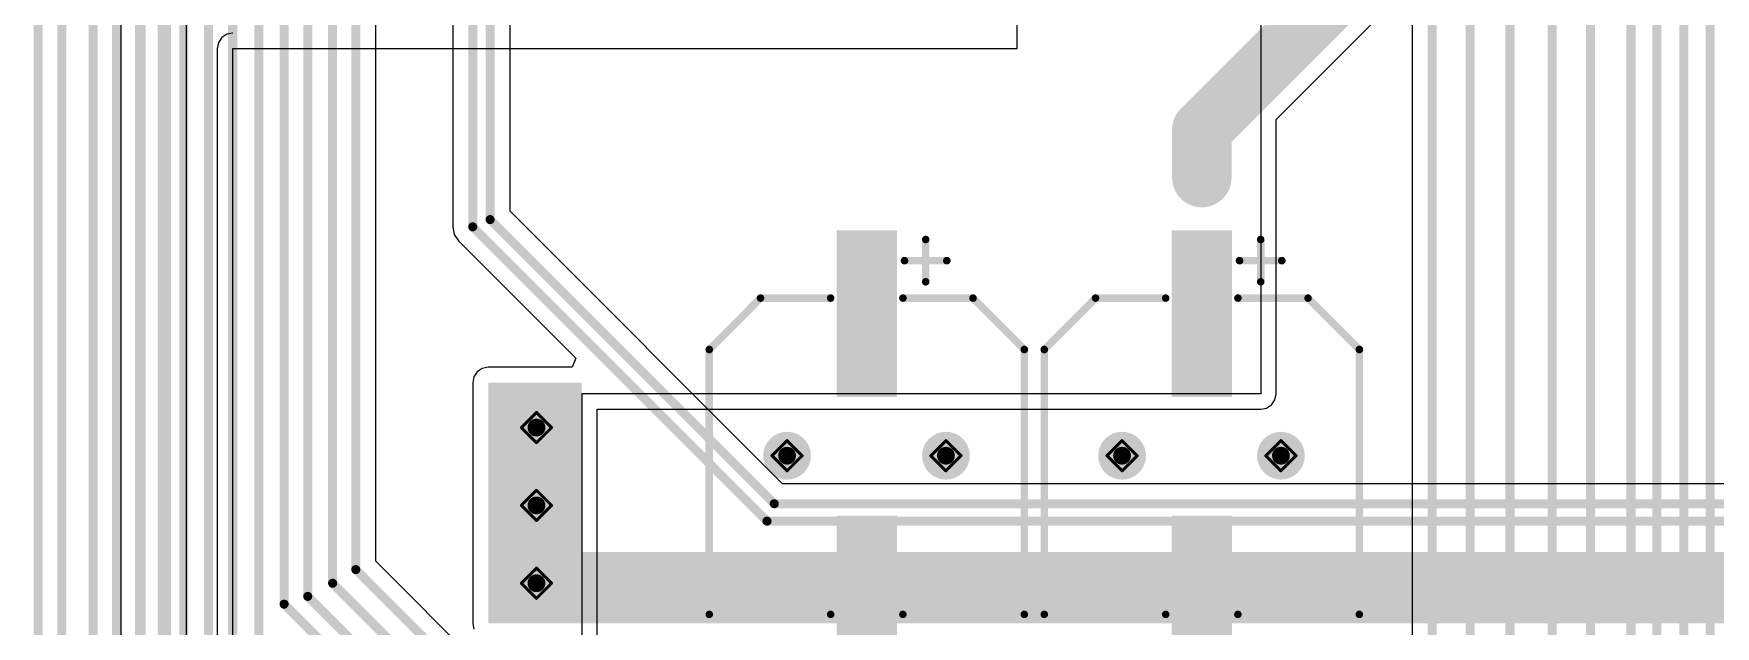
# Model space of a CAD drawing. Header units: inches. Extents: x -31 to 249, y -28 to 261.
# Drawn here: x 9.86 to 38.14, y 32.98 to 42.95 of the extents above; entities that cross this region are included whole.
import ezdxf

# ---------------------------------------------------------------- set-up
doc = ezdxf.new("R2010")
doc.units = ezdxf.units.IN
for name, color, linetype in [('Bottom Layer', 5, 'Continuous'), ('Bottom Solder', 6, 'Continuous'), ('Drill Drawing', 1, 'Continuous'), ('Top Layer', 1, 'Continuous'), ('Top Overlay', 2, 'Continuous'), ('Top Paste', 8, 'Continuous'), ('Top Solder', 216, 'Continuous'), ('Via Holes', 16, 'Continuous')]:
    doc.layers.add(name, color=color, linetype=linetype)

# ---------------------------------------------------------------- blocks, each defined once
blk = doc.blocks.new('RVT1E470M0505_12')
at = {"layer": 'Top Layer'}
for points in [[(-3.75, 0.455), (-1.05, 0.455), (-1.05, -0.455), (-3.75, -0.455)], [(1.05, 0.455), (3.75, 0.455), (3.75, -0.455), (1.05, -0.455)]]:
    blk.add_hatch(color=1, dxfattribs=at).paths.add_polyline_path(points)
at = {"layer": 'Top Paste'}
for points in [[(-3.75, 0.455), (-1.05, 0.455), (-1.05, -0.455), (-3.75, -0.455)], [(1.05, 0.455), (3.75, 0.455), (3.75, -0.455), (1.05, -0.455)]]:
    blk.add_hatch(color=8, dxfattribs=at).paths.add_polyline_path(points)
at = {"layer": 'Top Solder'}
for points in [[(-3.801, 0.506), (-0.999, 0.506), (-0.999, -0.506), (-3.801, -0.506)], [(0.999, 0.506), (3.801, 0.506), (3.801, -0.506), (0.999, -0.506)]]:
    blk.add_hatch(color=216, dxfattribs=at).paths.add_polyline_path(points)
at = {"layer": 'Top Overlay'}
for points in [[(-2.659, 1.787, 0.127, 0.127, 0), (-1.795, 2.649, 0.127, 0.127, 0)], [(2.659, 2.649, 0.127, 0.127, 0), (-1.795, 2.649, 0.127, 0.127, 0)], [(2.659, 0.607, 0.127, 0.127, 0), (2.659, 2.649, 0.127, 0.127, 0)], [(-2.659, 0.607, 0.127, 0.127, 0), (-2.659, 1.787, 0.127, 0.127, 0)], [(-3.289, 0.635, 0.127, 0.127, 0), (-3.289, 1.346, 0.127, 0.127, 0)], [(-2.933, 0.991, 0.127, 0.127, 0), (-3.644, 0.991, 0.127, 0.127, 0)], [(-2.659, -1.787, 0.127, 0.127, 0), (-2.659, -0.607, 0.127, 0.127, 0)], [(2.659, -2.649, 0.127, 0.127, 0), (2.659, -0.607, 0.127, 0.127, 0)], [(-1.795, -2.649, 0.127, 0.127, 0), (-2.659, -1.787, 0.127, 0.127, 0)], [(2.659, -2.649, 0.127, 0.127, 0), (-1.795, -2.649, 0.127, 0.127, 0)]]:
    blk.add_lwpolyline(points, format="xyseb", dxfattribs=at)
for points in [[(-1.827, 2.649, 0.0635, 0.0635, 1), (-1.763, 2.649, 0.0635, 0.0635, 1)], [(-1.827, 2.649, 0.0635, 0.0635, 1), (-1.763, 2.649, 0.0635, 0.0635, 1)], [(2.628, 2.649, 0.0635, 0.0635, 1), (2.691, 2.649, 0.0635, 0.0635, 1)], [(2.628, 2.649, 0.0635, 0.0635, 1), (2.691, 2.649, 0.0635, 0.0635, 1)], [(-2.691, 1.787, 0.0635, 0.0635, 1), (-2.628, 1.787, 0.0635, 0.0635, 1)], [(-2.691, 1.787, 0.0635, 0.0635, 1), (-2.628, 1.787, 0.0635, 0.0635, 1)], [(-3.321, 1.346, 0.0635, 0.0635, 1), (-3.257, 1.346, 0.0635, 0.0635, 1)], [(-3.676, 0.991, 0.0635, 0.0635, 1), (-3.613, 0.991, 0.0635, 0.0635, 1)], [(-2.965, 0.991, 0.0635, 0.0635, 1), (-2.902, 0.991, 0.0635, 0.0635, 1)], [(-3.321, 0.635, 0.0635, 0.0635, 1), (-3.257, 0.635, 0.0635, 0.0635, 1)], [(-2.691, 0.607, 0.0635, 0.0635, 1), (-2.628, 0.607, 0.0635, 0.0635, 1)], [(2.628, 0.607, 0.0635, 0.0635, 1), (2.691, 0.607, 0.0635, 0.0635, 1)], [(-2.691, -0.607, 0.0635, 0.0635, 1), (-2.628, -0.607, 0.0635, 0.0635, 1)], [(2.628, -0.607, 0.0635, 0.0635, 1), (2.691, -0.607, 0.0635, 0.0635, 1)], [(-2.691, -1.787, 0.0635, 0.0635, 1), (-2.628, -1.787, 0.0635, 0.0635, 1)], [(-2.691, -1.787, 0.0635, 0.0635, 1), (-2.628, -1.787, 0.0635, 0.0635, 1)], [(-1.827, -2.649, 0.0635, 0.0635, 1), (-1.763, -2.649, 0.0635, 0.0635, 1)], [(-1.827, -2.649, 0.0635, 0.0635, 1), (-1.763, -2.649, 0.0635, 0.0635, 1)], [(2.628, -2.649, 0.0635, 0.0635, 1), (2.691, -2.649, 0.0635, 0.0635, 1)], [(2.628, -2.649, 0.0635, 0.0635, 1), (2.691, -2.649, 0.0635, 0.0635, 1)]]:
    blk.add_lwpolyline(points, format="xyseb", close=True, dxfattribs=at)
blk = doc.blocks.new('RVT1E470M0505_13')
at = {"layer": 'Top Layer'}
for points in [[(-3.75, 0.455), (-1.05, 0.455), (-1.05, -0.455), (-3.75, -0.455)], [(1.05, 0.455), (3.75, 0.455), (3.75, -0.455), (1.05, -0.455)]]:
    blk.add_hatch(color=1, dxfattribs=at).paths.add_polyline_path(points)
at = {"layer": 'Top Paste'}
for points in [[(-3.75, 0.455), (-1.05, 0.455), (-1.05, -0.455), (-3.75, -0.455)], [(1.05, 0.455), (3.75, 0.455), (3.75, -0.455), (1.05, -0.455)]]:
    blk.add_hatch(color=8, dxfattribs=at).paths.add_polyline_path(points)
at = {"layer": 'Top Solder'}
for points in [[(-3.801, 0.506), (-0.999, 0.506), (-0.999, -0.506), (-3.801, -0.506)], [(0.999, 0.506), (3.801, 0.506), (3.801, -0.506), (0.999, -0.506)]]:
    blk.add_hatch(color=216, dxfattribs=at).paths.add_polyline_path(points)
at = {"layer": 'Top Overlay'}
for points in [[(-2.659, 1.787, 0.127, 0.127, 0), (-1.795, 2.649, 0.127, 0.127, 0)], [(2.659, 2.649, 0.127, 0.127, 0), (-1.795, 2.649, 0.127, 0.127, 0)], [(2.659, 0.607, 0.127, 0.127, 0), (2.659, 2.649, 0.127, 0.127, 0)], [(-2.659, 0.607, 0.127, 0.127, 0), (-2.659, 1.787, 0.127, 0.127, 0)], [(-3.289, 0.635, 0.127, 0.127, 0), (-3.289, 1.346, 0.127, 0.127, 0)], [(-2.933, 0.991, 0.127, 0.127, 0), (-3.644, 0.991, 0.127, 0.127, 0)], [(-2.659, -1.787, 0.127, 0.127, 0), (-2.659, -0.607, 0.127, 0.127, 0)], [(2.659, -2.649, 0.127, 0.127, 0), (2.659, -0.607, 0.127, 0.127, 0)], [(-1.795, -2.649, 0.127, 0.127, 0), (-2.659, -1.787, 0.127, 0.127, 0)], [(2.659, -2.649, 0.127, 0.127, 0), (-1.795, -2.649, 0.127, 0.127, 0)]]:
    blk.add_lwpolyline(points, format="xyseb", dxfattribs=at)
for points in [[(-1.827, 2.649, 0.0635, 0.0635, 1), (-1.763, 2.649, 0.0635, 0.0635, 1)], [(-1.827, 2.649, 0.0635, 0.0635, 1), (-1.763, 2.649, 0.0635, 0.0635, 1)], [(2.628, 2.649, 0.0635, 0.0635, 1), (2.691, 2.649, 0.0635, 0.0635, 1)], [(2.628, 2.649, 0.0635, 0.0635, 1), (2.691, 2.649, 0.0635, 0.0635, 1)], [(-2.691, 1.787, 0.0635, 0.0635, 1), (-2.628, 1.787, 0.0635, 0.0635, 1)], [(-2.691, 1.787, 0.0635, 0.0635, 1), (-2.628, 1.787, 0.0635, 0.0635, 1)], [(-3.321, 1.346, 0.0635, 0.0635, 1), (-3.257, 1.346, 0.0635, 0.0635, 1)], [(-3.676, 0.991, 0.0635, 0.0635, 1), (-3.613, 0.991, 0.0635, 0.0635, 1)], [(-2.965, 0.991, 0.0635, 0.0635, 1), (-2.902, 0.991, 0.0635, 0.0635, 1)], [(-3.321, 0.635, 0.0635, 0.0635, 1), (-3.257, 0.635, 0.0635, 0.0635, 1)], [(-2.691, 0.607, 0.0635, 0.0635, 1), (-2.628, 0.607, 0.0635, 0.0635, 1)], [(2.628, 0.607, 0.0635, 0.0635, 1), (2.691, 0.607, 0.0635, 0.0635, 1)], [(-2.691, -0.607, 0.0635, 0.0635, 1), (-2.628, -0.607, 0.0635, 0.0635, 1)], [(2.628, -0.607, 0.0635, 0.0635, 1), (2.691, -0.607, 0.0635, 0.0635, 1)], [(-2.691, -1.787, 0.0635, 0.0635, 1), (-2.628, -1.787, 0.0635, 0.0635, 1)], [(-2.691, -1.787, 0.0635, 0.0635, 1), (-2.628, -1.787, 0.0635, 0.0635, 1)], [(-1.827, -2.649, 0.0635, 0.0635, 1), (-1.763, -2.649, 0.0635, 0.0635, 1)], [(-1.827, -2.649, 0.0635, 0.0635, 1), (-1.763, -2.649, 0.0635, 0.0635, 1)], [(2.628, -2.649, 0.0635, 0.0635, 1), (2.691, -2.649, 0.0635, 0.0635, 1)], [(2.628, -2.649, 0.0635, 0.0635, 1), (2.691, -2.649, 0.0635, 0.0635, 1)]]:
    blk.add_lwpolyline(points, format="xyseb", close=True, dxfattribs=at)

msp = doc.modelspace()

# ---------------------------------------------------------------- hatches: boundary and pattern name
at = {"layer": 'Bottom Layer'}
for points in [[(17.501, 33.029), (19.075, 33.029), (19.075, 37.077), (17.501, 37.077)], [(17.501, 33.029), (101.649, 33.029), (101.649, 34.23), (17.501, 34.23)]]:
    msp.add_hatch(color=5, dxfattribs=at).paths.add_polyline_path(points)
h = msp.add_hatch(color=5, dxfattribs=at)
edge = h.paths.add_edge_path()
edge.add_arc((18.313, 36.322), 0.3, 0, 360)
h = msp.add_hatch(color=5, dxfattribs=at)
edge = h.paths.add_edge_path()
edge.add_arc((22.527, 35.849), 0.3, 0, 360)
h = msp.add_hatch(color=5, dxfattribs=at)
edge = h.paths.add_edge_path()
edge.add_arc((25.199, 35.849), 0.3, 0, 360)
h = msp.add_hatch(color=5, dxfattribs=at)
edge = h.paths.add_edge_path()
edge.add_arc((28.161, 35.849), 0.3, 0, 360)
h = msp.add_hatch(color=5, dxfattribs=at)
edge = h.paths.add_edge_path()
edge.add_arc((30.833, 35.849), 0.3, 0, 360)
h = msp.add_hatch(color=5, dxfattribs=at)
edge = h.paths.add_edge_path()
edge.add_arc((18.313, 35.013), 0.3, 0, 360)
h = msp.add_hatch(color=5, dxfattribs=at)
edge = h.paths.add_edge_path()
edge.add_arc((18.313, 33.704), 0.3, 0, 360)
at = {"layer": 'Bottom Solder'}
h = msp.add_hatch(color=6, dxfattribs=at)
edge = h.paths.add_edge_path()
edge.add_arc((18.313, 36.322), 0.402, 0, 360)
h = msp.add_hatch(color=6, dxfattribs=at)
edge = h.paths.add_edge_path()
edge.add_arc((22.527, 35.849), 0.402, 0, 360)
h = msp.add_hatch(color=6, dxfattribs=at)
edge = h.paths.add_edge_path()
edge.add_arc((25.199, 35.849), 0.402, 0, 360)
h = msp.add_hatch(color=6, dxfattribs=at)
edge = h.paths.add_edge_path()
edge.add_arc((28.161, 35.849), 0.402, 0, 360)
h = msp.add_hatch(color=6, dxfattribs=at)
edge = h.paths.add_edge_path()
edge.add_arc((30.833, 35.849), 0.402, 0, 360)
h = msp.add_hatch(color=6, dxfattribs=at)
edge = h.paths.add_edge_path()
edge.add_arc((18.313, 35.013), 0.402, 0, 360)
h = msp.add_hatch(color=6, dxfattribs=at)
edge = h.paths.add_edge_path()
edge.add_arc((18.313, 33.704), 0.402, 0, 360)
at = {"layer": 'Top Layer'}
h = msp.add_hatch(color=1, dxfattribs=at)
edge = h.paths.add_edge_path()
edge.add_arc((18.313, 36.322), 0.3, 0, 360)
h = msp.add_hatch(color=1, dxfattribs=at)
edge = h.paths.add_edge_path()
edge.add_arc((22.527, 35.849), 0.3, 0, 360)
h = msp.add_hatch(color=1, dxfattribs=at)
edge = h.paths.add_edge_path()
edge.add_arc((25.199, 35.849), 0.3, 0, 360)
h = msp.add_hatch(color=1, dxfattribs=at)
edge = h.paths.add_edge_path()
edge.add_arc((28.161, 35.849), 0.3, 0, 360)
h = msp.add_hatch(color=1, dxfattribs=at)
edge = h.paths.add_edge_path()
edge.add_arc((30.833, 35.849), 0.3, 0, 360)
h = msp.add_hatch(color=1, dxfattribs=at)
edge = h.paths.add_edge_path()
edge.add_arc((18.313, 35.013), 0.3, 0, 360)
h = msp.add_hatch(color=1, dxfattribs=at)
edge = h.paths.add_edge_path()
edge.add_arc((18.313, 33.704), 0.3, 0, 360)
at = {"layer": 'Top Solder'}
h = msp.add_hatch(color=216, dxfattribs=at)
edge = h.paths.add_edge_path()
edge.add_arc((18.313, 36.322), 0.402, 0, 360)
h = msp.add_hatch(color=216, dxfattribs=at)
edge = h.paths.add_edge_path()
edge.add_arc((22.527, 35.849), 0.402, 0, 360)
h = msp.add_hatch(color=216, dxfattribs=at)
edge = h.paths.add_edge_path()
edge.add_arc((25.199, 35.849), 0.402, 0, 360)
h = msp.add_hatch(color=216, dxfattribs=at)
edge = h.paths.add_edge_path()
edge.add_arc((28.161, 35.849), 0.402, 0, 360)
h = msp.add_hatch(color=216, dxfattribs=at)
edge = h.paths.add_edge_path()
edge.add_arc((30.833, 35.849), 0.402, 0, 360)
h = msp.add_hatch(color=216, dxfattribs=at)
edge = h.paths.add_edge_path()
edge.add_arc((18.313, 35.013), 0.402, 0, 360)
h = msp.add_hatch(color=216, dxfattribs=at)
edge = h.paths.add_edge_path()
edge.add_arc((18.313, 33.704), 0.402, 0, 360)
at = {"layer": 'Via Holes'}
h = msp.add_hatch(color=7, dxfattribs=at)
edge = h.paths.add_edge_path()
edge.add_arc((18.313, 36.322), 0.15, 0, 360)
h = msp.add_hatch(color=7, dxfattribs=at)
edge = h.paths.add_edge_path()
edge.add_arc((22.527, 35.849), 0.15, 0, 360)
h = msp.add_hatch(color=7, dxfattribs=at)
edge = h.paths.add_edge_path()
edge.add_arc((25.199, 35.849), 0.15, 0, 360)
h = msp.add_hatch(color=7, dxfattribs=at)
edge = h.paths.add_edge_path()
edge.add_arc((28.161, 35.849), 0.15, 0, 360)
h = msp.add_hatch(color=7, dxfattribs=at)
edge = h.paths.add_edge_path()
edge.add_arc((30.833, 35.849), 0.15, 0, 360)
h = msp.add_hatch(color=7, dxfattribs=at)
edge = h.paths.add_edge_path()
edge.add_arc((18.313, 35.013), 0.15, 0, 360)
h = msp.add_hatch(color=7, dxfattribs=at)
edge = h.paths.add_edge_path()
edge.add_arc((18.313, 33.704), 0.15, 0, 360)

# ---------------------------------------------------------------- linework, layer by layer
at = {"layer": 'Bottom Layer'}
for p, q in [((15.61, 34.073), (15.61, 57.803)), ((16.904, 55.605), (16.904, 39.698)), ((17.87, 39.959), (17.87, 55.605)), ((22.451, 35.377), (17.87, 39.959)), ((16.904, 39.698), (16.93, 39.569)), ((16.93, 39.569), (17.003, 39.46)), ((17.003, 39.46), (18.975, 37.488)), ((17.501, 37.336), (17.401, 37.316)), ((18.912, 37.336), (17.501, 37.336)), ((18.975, 37.488), (18.912, 37.336)), ((17.261, 37.176), (17.242, 37.077)), ((17.242, 37.077), (17.242, 34.23)), ((17.317, 37.26), (17.261, 37.176)), ((17.401, 37.316), (17.317, 37.26)), ((105.818, 35.377), (22.451, 35.377)), ((17.242, 34.23), (17.242, 33.029)), ((18.286, 31.398), (15.61, 34.073)), ((17.242, 33.029), (17.261, 32.93))]:
    msp.add_line(p, q, dxfattribs=at)
for points in [[(9.933, 19.547, 0.152, 0.152, 0), (9.933, 62.652, 0.152, 0.152, 0)], [(10.33, 19.767, 0.152, 0.152, 0), (10.33, 62.416, 0.152, 0.152, 0)], [(10.86, 19.902, 0.152, 0.152, 0), (10.86, 62.145, 0.152, 0.152, 0)], [(11.248, 21.91, 0.152, 0.152, 0), (11.248, 61.91, 0.152, 0.152, 0)], [(11.636, 22.316, 0.152, 0.152, 0), (11.636, 61.687, 0.152, 0.152, 0)], [(12.02, 23.682, 0.152, 0.152, 0), (12.02, 61.418, 0.152, 0.152, 0)], [(12.385, 23.95, 0.152, 0.152, 0), (12.385, 61.13, 0.152, 0.152, 0)], [(12.799, 26.07, 0.152, 0.152, 0), (12.799, 60.874, 0.152, 0.152, 0)], [(13.204, 26.407, 0.152, 0.152, 0), (13.204, 60.633, 0.152, 0.152, 0)], [(13.646, 26.697, 0.152, 0.152, 0), (13.646, 60.381, 0.152, 0.152, 0)], [(14.069, 33.353, 0.152, 0.152, 0), (14.069, 60.26, 0.152, 0.152, 0)], [(14.466, 33.484, 0.152, 0.152, 0), (14.466, 59.84, 0.152, 0.152, 0)], [(14.885, 33.704, 0.152, 0.152, 0), (14.885, 59.6, 0.152, 0.152, 0)], [(15.274, 33.934, 0.152, 0.152, 0), (15.274, 59.438, 0.152, 0.152, 0)], [(17.241, 39.698, 0.152, 0.152, 0), (17.241, 55.841, 0.152, 0.152, 0)], [(17.533, 39.819, 0.152, 0.152, 0), (17.533, 55.841, 0.152, 0.152, 0)], [(17.533, 39.819, 0.152, 0.152, 0), (22.311, 35.041, 0.152, 0.152, 0)], [(17.241, 39.698, 0.152, 0.152, 0), (22.19, 34.749, 0.152, 0.152, 0)], [(22.311, 35.041, 0.152, 0.152, 0), (105.958, 35.041, 0.152, 0.152, 0)], [(22.19, 34.749, 0.152, 0.152, 0), (106.079, 34.749, 0.152, 0.152, 0)], [(15.274, 33.934, 0.152, 0.152, 0), (18.146, 31.061, 0.152, 0.152, 0)], [(14.885, 33.704, 0.152, 0.152, 0), (18.007, 30.582, 0.152, 0.152, 0)], [(14.069, 33.353, 0.152, 0.152, 0), (17.729, 29.693, 0.152, 0.152, 0)], [(14.466, 33.484, 0.152, 0.152, 0), (17.829, 30.121, 0.152, 0.152, 0)]]:
    msp.add_lwpolyline(points, format="xyseb", dxfattribs=at)
for points in [[(17.495, 39.819, 0.0762, 0.0762, 1), (17.571, 39.819, 0.0762, 0.0762, 1)], [(17.495, 39.819, 0.0762, 0.0762, 1), (17.571, 39.819, 0.0762, 0.0762, 1)], [(17.203, 39.698, 0.0762, 0.0762, 1), (17.279, 39.698, 0.0762, 0.0762, 1)], [(17.203, 39.698, 0.0762, 0.0762, 1), (17.279, 39.698, 0.0762, 0.0762, 1)], [(22.273, 35.041, 0.0762, 0.0762, 1), (22.349, 35.041, 0.0762, 0.0762, 1)], [(22.273, 35.041, 0.0762, 0.0762, 1), (22.349, 35.041, 0.0762, 0.0762, 1)], [(22.152, 34.749, 0.0762, 0.0762, 1), (22.228, 34.749, 0.0762, 0.0762, 1)], [(22.152, 34.749, 0.0762, 0.0762, 1), (22.228, 34.749, 0.0762, 0.0762, 1)], [(15.236, 33.934, 0.0762, 0.0762, 1), (15.312, 33.934, 0.0762, 0.0762, 1)], [(15.236, 33.934, 0.0762, 0.0762, 1), (15.312, 33.934, 0.0762, 0.0762, 1)], [(14.847, 33.704, 0.0762, 0.0762, 1), (14.923, 33.704, 0.0762, 0.0762, 1)], [(14.847, 33.704, 0.0762, 0.0762, 1), (14.923, 33.704, 0.0762, 0.0762, 1)], [(14.031, 33.353, 0.0762, 0.0762, 1), (14.107, 33.353, 0.0762, 0.0762, 1)], [(14.031, 33.353, 0.0762, 0.0762, 1), (14.107, 33.353, 0.0762, 0.0762, 1)], [(14.428, 33.484, 0.0762, 0.0762, 1), (14.504, 33.484, 0.0762, 0.0762, 1)], [(14.428, 33.484, 0.0762, 0.0762, 1), (14.504, 33.484, 0.0762, 0.0762, 1)]]:
    msp.add_lwpolyline(points, format="xyseb", close=True, dxfattribs=at)
at = {"layer": 'Drill Drawing'}
for points in [[(18.059, 36.322, 0.0508, 0.0508, 0), (18.313, 36.576, 0.0508, 0.0508, 0)], [(18.313, 36.576, 0.0508, 0.0508, 0), (18.567, 36.322, 0.0508, 0.0508, 0)], [(18.059, 36.322, 0.0508, 0.0508, 0), (18.313, 36.068, 0.0508, 0.0508, 0)], [(18.313, 36.068, 0.0508, 0.0508, 0), (18.567, 36.322, 0.0508, 0.0508, 0)], [(22.273, 35.849, 0.0508, 0.0508, 0), (22.527, 36.103, 0.0508, 0.0508, 0)], [(22.527, 36.103, 0.0508, 0.0508, 0), (22.781, 35.849, 0.0508, 0.0508, 0)], [(24.945, 35.849, 0.0508, 0.0508, 0), (25.199, 36.103, 0.0508, 0.0508, 0)], [(25.199, 36.103, 0.0508, 0.0508, 0), (25.453, 35.849, 0.0508, 0.0508, 0)], [(27.907, 35.849, 0.0508, 0.0508, 0), (28.161, 36.103, 0.0508, 0.0508, 0)], [(28.161, 36.103, 0.0508, 0.0508, 0), (28.415, 35.849, 0.0508, 0.0508, 0)], [(30.579, 35.849, 0.0508, 0.0508, 0), (30.833, 36.103, 0.0508, 0.0508, 0)], [(30.833, 36.103, 0.0508, 0.0508, 0), (31.087, 35.849, 0.0508, 0.0508, 0)], [(22.273, 35.849, 0.0508, 0.0508, 0), (22.527, 35.595, 0.0508, 0.0508, 0)], [(22.527, 35.595, 0.0508, 0.0508, 0), (22.781, 35.849, 0.0508, 0.0508, 0)], [(24.945, 35.849, 0.0508, 0.0508, 0), (25.199, 35.595, 0.0508, 0.0508, 0)], [(25.199, 35.595, 0.0508, 0.0508, 0), (25.453, 35.849, 0.0508, 0.0508, 0)], [(27.907, 35.849, 0.0508, 0.0508, 0), (28.161, 35.595, 0.0508, 0.0508, 0)], [(28.161, 35.595, 0.0508, 0.0508, 0), (28.415, 35.849, 0.0508, 0.0508, 0)], [(30.579, 35.849, 0.0508, 0.0508, 0), (30.833, 35.595, 0.0508, 0.0508, 0)], [(30.833, 35.595, 0.0508, 0.0508, 0), (31.087, 35.849, 0.0508, 0.0508, 0)], [(18.059, 35.013, 0.0508, 0.0508, 0), (18.313, 35.267, 0.0508, 0.0508, 0)], [(18.313, 35.267, 0.0508, 0.0508, 0), (18.567, 35.013, 0.0508, 0.0508, 0)], [(18.059, 35.013, 0.0508, 0.0508, 0), (18.313, 34.759, 0.0508, 0.0508, 0)], [(18.313, 34.759, 0.0508, 0.0508, 0), (18.567, 35.013, 0.0508, 0.0508, 0)], [(18.059, 33.704, 0.0508, 0.0508, 0), (18.313, 33.958, 0.0508, 0.0508, 0)], [(18.313, 33.958, 0.0508, 0.0508, 0), (18.567, 33.704, 0.0508, 0.0508, 0)], [(18.059, 33.704, 0.0508, 0.0508, 0), (18.313, 33.45, 0.0508, 0.0508, 0)], [(18.313, 33.45, 0.0508, 0.0508, 0), (18.567, 33.704, 0.0508, 0.0508, 0)]]:
    msp.add_lwpolyline(points, format="xyseb", dxfattribs=at)
for points in [[(18.301, 36.576, 0.0254, 0.0254, 1), (18.326, 36.576, 0.0254, 0.0254, 1)], [(18.301, 36.576, 0.0254, 0.0254, 1), (18.326, 36.576, 0.0254, 0.0254, 1)], [(18.047, 36.322, 0.0254, 0.0254, 1), (18.072, 36.322, 0.0254, 0.0254, 1)], [(18.047, 36.322, 0.0254, 0.0254, 1), (18.072, 36.322, 0.0254, 0.0254, 1)], [(18.555, 36.322, 0.0254, 0.0254, 1), (18.58, 36.322, 0.0254, 0.0254, 1)], [(18.555, 36.322, 0.0254, 0.0254, 1), (18.58, 36.322, 0.0254, 0.0254, 1)], [(18.301, 36.068, 0.0254, 0.0254, 1), (18.326, 36.068, 0.0254, 0.0254, 1)], [(18.301, 36.068, 0.0254, 0.0254, 1), (18.326, 36.068, 0.0254, 0.0254, 1)], [(22.515, 36.103, 0.0254, 0.0254, 1), (22.54, 36.103, 0.0254, 0.0254, 1)], [(22.515, 36.103, 0.0254, 0.0254, 1), (22.54, 36.103, 0.0254, 0.0254, 1)], [(25.187, 36.103, 0.0254, 0.0254, 1), (25.212, 36.103, 0.0254, 0.0254, 1)], [(25.187, 36.103, 0.0254, 0.0254, 1), (25.212, 36.103, 0.0254, 0.0254, 1)], [(28.148, 36.103, 0.0254, 0.0254, 1), (28.173, 36.103, 0.0254, 0.0254, 1)], [(28.148, 36.103, 0.0254, 0.0254, 1), (28.173, 36.103, 0.0254, 0.0254, 1)], [(30.82, 36.103, 0.0254, 0.0254, 1), (30.846, 36.103, 0.0254, 0.0254, 1)], [(30.82, 36.103, 0.0254, 0.0254, 1), (30.846, 36.103, 0.0254, 0.0254, 1)], [(22.261, 35.849, 0.0254, 0.0254, 1), (22.286, 35.849, 0.0254, 0.0254, 1)], [(22.261, 35.849, 0.0254, 0.0254, 1), (22.286, 35.849, 0.0254, 0.0254, 1)], [(22.769, 35.849, 0.0254, 0.0254, 1), (22.794, 35.849, 0.0254, 0.0254, 1)], [(22.769, 35.849, 0.0254, 0.0254, 1), (22.794, 35.849, 0.0254, 0.0254, 1)], [(24.933, 35.849, 0.0254, 0.0254, 1), (24.958, 35.849, 0.0254, 0.0254, 1)], [(24.933, 35.849, 0.0254, 0.0254, 1), (24.958, 35.849, 0.0254, 0.0254, 1)], [(25.441, 35.849, 0.0254, 0.0254, 1), (25.466, 35.849, 0.0254, 0.0254, 1)], [(25.441, 35.849, 0.0254, 0.0254, 1), (25.466, 35.849, 0.0254, 0.0254, 1)], [(27.894, 35.849, 0.0254, 0.0254, 1), (27.919, 35.849, 0.0254, 0.0254, 1)], [(27.894, 35.849, 0.0254, 0.0254, 1), (27.919, 35.849, 0.0254, 0.0254, 1)], [(28.402, 35.849, 0.0254, 0.0254, 1), (28.427, 35.849, 0.0254, 0.0254, 1)], [(28.402, 35.849, 0.0254, 0.0254, 1), (28.427, 35.849, 0.0254, 0.0254, 1)], [(30.566, 35.849, 0.0254, 0.0254, 1), (30.592, 35.849, 0.0254, 0.0254, 1)], [(30.566, 35.849, 0.0254, 0.0254, 1), (30.592, 35.849, 0.0254, 0.0254, 1)], [(31.074, 35.849, 0.0254, 0.0254, 1), (31.1, 35.849, 0.0254, 0.0254, 1)], [(31.074, 35.849, 0.0254, 0.0254, 1), (31.1, 35.849, 0.0254, 0.0254, 1)], [(22.515, 35.595, 0.0254, 0.0254, 1), (22.54, 35.595, 0.0254, 0.0254, 1)], [(22.515, 35.595, 0.0254, 0.0254, 1), (22.54, 35.595, 0.0254, 0.0254, 1)], [(25.187, 35.595, 0.0254, 0.0254, 1), (25.212, 35.595, 0.0254, 0.0254, 1)], [(25.187, 35.595, 0.0254, 0.0254, 1), (25.212, 35.595, 0.0254, 0.0254, 1)], [(28.148, 35.595, 0.0254, 0.0254, 1), (28.173, 35.595, 0.0254, 0.0254, 1)], [(28.148, 35.595, 0.0254, 0.0254, 1), (28.173, 35.595, 0.0254, 0.0254, 1)], [(30.82, 35.595, 0.0254, 0.0254, 1), (30.846, 35.595, 0.0254, 0.0254, 1)], [(30.82, 35.595, 0.0254, 0.0254, 1), (30.846, 35.595, 0.0254, 0.0254, 1)], [(18.301, 35.267, 0.0254, 0.0254, 1), (18.326, 35.267, 0.0254, 0.0254, 1)], [(18.301, 35.267, 0.0254, 0.0254, 1), (18.326, 35.267, 0.0254, 0.0254, 1)], [(18.047, 35.013, 0.0254, 0.0254, 1), (18.072, 35.013, 0.0254, 0.0254, 1)], [(18.047, 35.013, 0.0254, 0.0254, 1), (18.072, 35.013, 0.0254, 0.0254, 1)], [(18.555, 35.013, 0.0254, 0.0254, 1), (18.58, 35.013, 0.0254, 0.0254, 1)], [(18.555, 35.013, 0.0254, 0.0254, 1), (18.58, 35.013, 0.0254, 0.0254, 1)], [(18.301, 34.759, 0.0254, 0.0254, 1), (18.326, 34.759, 0.0254, 0.0254, 1)], [(18.301, 34.759, 0.0254, 0.0254, 1), (18.326, 34.759, 0.0254, 0.0254, 1)], [(18.301, 33.958, 0.0254, 0.0254, 1), (18.326, 33.958, 0.0254, 0.0254, 1)], [(18.301, 33.958, 0.0254, 0.0254, 1), (18.326, 33.958, 0.0254, 0.0254, 1)], [(18.047, 33.704, 0.0254, 0.0254, 1), (18.072, 33.704, 0.0254, 0.0254, 1)], [(18.047, 33.704, 0.0254, 0.0254, 1), (18.072, 33.704, 0.0254, 0.0254, 1)], [(18.555, 33.704, 0.0254, 0.0254, 1), (18.58, 33.704, 0.0254, 0.0254, 1)], [(18.555, 33.704, 0.0254, 0.0254, 1), (18.58, 33.704, 0.0254, 0.0254, 1)], [(18.301, 33.45, 0.0254, 0.0254, 1), (18.326, 33.45, 0.0254, 0.0254, 1)], [(18.301, 33.45, 0.0254, 0.0254, 1), (18.326, 33.45, 0.0254, 0.0254, 1)]]:
    msp.add_lwpolyline(points, format="xyseb", close=True, dxfattribs=at)
at = {"layer": 'Top Layer'}
for p, q in [((11.325, 71.869), (11.325, 15.88)), ((12.428, 16.179), (12.428, 71.509)), ((26.395, 42.697), (26.395, 44.719)), ((30.492, 44.719), (30.492, 36.89)), ((33.039, 43.65), (33.039, 32.558)), ((30.751, 41.505), (32.764, 43.518)), ((12.964, 42.797), (12.945, 42.697)), ((13.021, 42.881), (12.964, 42.797)), ((13.105, 42.937), (13.021, 42.881)), ((13.204, 42.956), (13.105, 42.937)), ((12.945, 42.697), (12.945, 16.217)), ((13.204, 16.217), (13.204, 42.697)), ((13.204, 42.697), (26.395, 42.697)), ((30.751, 36.89), (30.751, 41.505)), ((30.492, 36.89), (19.075, 36.89)), ((19.075, 36.89), (19.075, 31.598)), ((30.676, 36.707), (30.732, 36.791)), ((30.732, 36.791), (30.751, 36.89)), ((19.334, 31.857), (19.334, 36.631)), ((19.334, 36.631), (30.492, 36.631)), ((30.492, 36.631), (30.592, 36.651)), ((30.592, 36.651), (30.676, 36.707))]:
    msp.add_line(p, q, dxfattribs=at)
for points in [[(37.608, 15.074, 0.152, 0.152, 0), (37.608, 73.771, 0.152, 0.152, 0)], [(38.05, 15.316, 0.152, 0.152, 0), (38.05, 73.997, 0.152, 0.152, 0)], [(37.156, 18.238, 0.152, 0.152, 0), (37.156, 73.154, 0.152, 0.152, 0)], [(36.72, 20.802, 0.152, 0.152, 0), (36.72, 72.481, 0.152, 0.152, 0)], [(11.662, 15.88, 0.152, 0.152, 0), (11.662, 71.869, 0.152, 0.152, 0)], [(12.091, 16.04, 0.152, 0.152, 0), (12.091, 71.648, 0.152, 0.152, 0)], [(33.376, 32.111, 0.152, 0.152, 0), (33.376, 59.39, 0.152, 0.152, 0)], [(34.015, 30.927, 0.152, 0.152, 0), (34.015, 59.087, 0.152, 0.152, 0)], [(34.685, 32.097, 0.152, 0.152, 0), (34.685, 58.43, 0.152, 0.152, 0)], [(35.392, 30.927, 0.152, 0.152, 0), (35.392, 57.656, 0.152, 0.152, 0)], [(36.038, 32.073, 0.152, 0.152, 0), (36.038, 56.862, 0.152, 0.152, 0)], [(29.502, 41.331, 1, 1, 0), (32.226, 44.056, 1, 1, 0)], [(29.502, 40.526, 1, 1, 0), (29.502, 41.331, 1, 1, 0)]]:
    msp.add_lwpolyline(points, format="xyseb", dxfattribs=at)
for points in [[(29.252, 41.331, 0.5, 0.5, 1), (29.752, 41.331, 0.5, 0.5, 1)], [(29.252, 41.331, 0.5, 0.5, 1), (29.752, 41.331, 0.5, 0.5, 1)], [(29.252, 40.526, 0.5, 0.5, 1), (29.752, 40.526, 0.5, 0.5, 1)]]:
    msp.add_lwpolyline(points, format="xyseb", close=True, dxfattribs=at)

# ---------------------------------------------------------------- block references
at = {"rotation": 270}
for name, p in [('RVT1E470M0505_13', (23.868, 35.84)), ('RVT1E470M0505_12', (29.502, 35.84))]:
    msp.add_blockref(name, p, dxfattribs=at)

doc.saveas('drawing.dxf')
